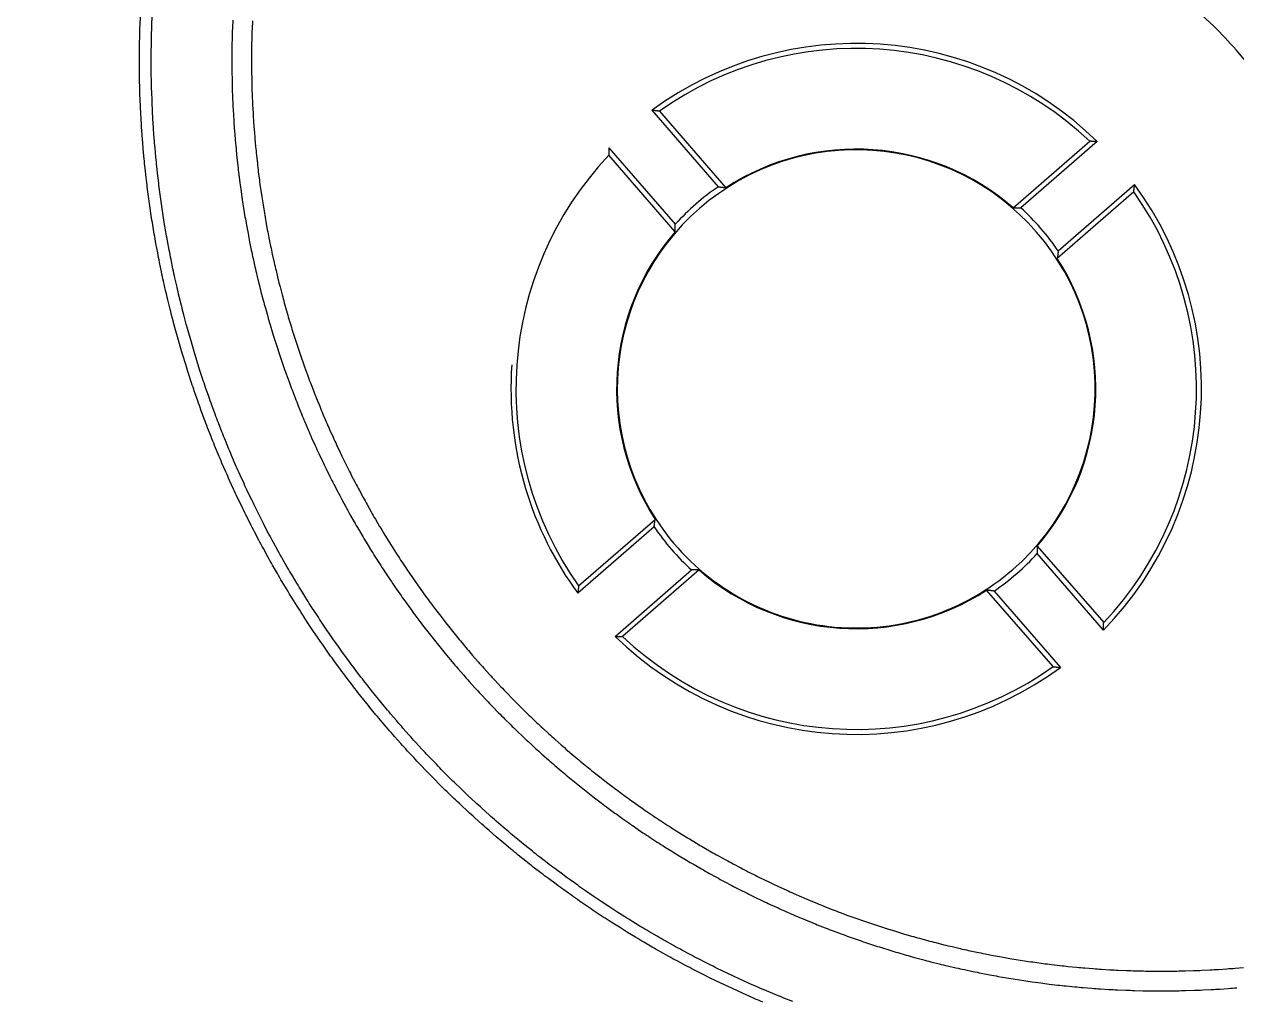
# Model space of a CAD drawing. Extents: x 527 to 614, y 487 to 635.
# Drawn here: x 596.094 to 597.581, y 513.262 to 514.457 of the extents above; entities that cross this region are included whole.
import ezdxf

# ---------------------------------------------------------------- set-up
doc = ezdxf.new("R2010")
doc.units = 0
doc.header["$MEASUREMENT"] = 0
doc.layers.add('1', color=4, linetype='Continuous')
doc.layers.add('204', color=7, linetype='Continuous')

# ---------------------------------------------------------------- blocks, each defined once
blk = doc.blocks.new('55')
at = {"layer": '204', "color": 4, "linetype": 'Continuous'}
for p, q in [((-5.656077, -5.814011), (-5.737464, -5.720385)), ((-5.728465, -5.721426), (-5.646908, -5.815248)), ((-5.790294, -5.76631), (-5.708907, -5.859935)), ((-5.294366, -5.8399), (-5.200545, -5.758342)), ((-5.191488, -5.758564), (-5.285114, -5.839951)), ((-5.708958, -5.869187), (-5.790516, -5.775366)), ((-5.23919, -5.892781), (-5.145564, -5.811393)), ((-5.146605, -5.820393), (-5.240427, -5.90195)), ((-5.827431, -6.303286), (-5.73361, -6.221729)), ((-5.734847, -6.230898), (-5.828472, -6.312285)), ((-5.265079, -6.254492), (-5.183521, -6.348313)), ((-5.183743, -6.357369), (-5.26513, -6.263744)), ((-5.782548, -6.365115), (-5.688923, -6.283728)), ((-5.67967, -6.283779), (-5.773492, -6.365337)), ((-5.245571, -6.402253), (-5.327129, -6.308431)), ((-5.317959, -6.309668), (-5.236572, -6.403293))]:
    blk.add_line(p, q, dxfattribs=at)
for points in [[(-1.309005, -0.003426, -0.0000006), (-1.343799, -0.040817)], [(-1.378593, -0.078208, -0.00000051), (-1.413388, -0.1156)], [(-1.448182, -0.152991, -0.00000042), (-1.482977, -0.190382)], [(-1.517772, -0.227774, -0.00000034), (-1.552567, -0.265165)], [(-1.587362, -0.302557, -0.00000025), (-1.622158, -0.339948)], [(-1.656953, -0.37734, -0.00000016), (-1.691748, -0.414732)], [(-1.726544, -0.452123, -0.00000007), (-1.76134, -0.489515)], [(-1.865726, -0.60169, 0.00000006), (-1.900522, -0.639082)], [(-1.935318, -0.676474, 0.00000005), (-1.970113, -0.713866)], [(-2.004909, -0.751257, 0.00000005), (-2.039704, -0.788649)], [(-2.0745, -0.826041, 0.00000005), (-2.109295, -0.863433)], [(-2.144091, -0.900825, 0.00000005), (-2.178886, -0.938217)], [(-2.213682, -0.975608, 0.00000005), (-2.248478, -1.013)], [(-2.283273, -1.050392, 0.00000005), (-2.318069, -1.087784)], [(-2.352864, -1.125176, 0.00000005), (-2.38766, -1.162568)], [(-2.422455, -1.19996, 0.00000005), (-2.45725, -1.237351)], [(-2.492046, -1.274743, 0.00000005), (-2.526841, -1.312135)], [(-2.561637, -1.349527, 0.00000005), (-2.596432, -1.386919)], [(-2.631228, -1.424311, 0.00000005), (-2.666023, -1.461703)], [(-2.700818, -1.499095, 0.00000005), (-2.735614, -1.536487)], [(-2.770409, -1.573879, 0.00000005), (-2.805205, -1.611271)], [(-2.84, -1.648663, 0.00000005), (-2.874795, -1.686055)], [(-2.909591, -1.723447, 0.00000005), (-2.944386, -1.760839)], [(-2.979181, -1.798231, 0.00000005), (-3.013977, -1.835623)], [(-3.048772, -1.873015, 0.00000005), (-3.083567, -1.910407)], [(-3.118363, -1.947799, 0.00000005), (-3.153158, -1.985191)], [(-3.187953, -2.022583, 0.00000005), (-3.222749, -2.059975)], [(-3.257544, -2.097367, 0.00000005), (-3.292339, -2.134759)], [(-3.327135, -2.172151, 0.00000005), (-3.36193, -2.209543)], [(-3.396725, -2.246935, 0.00000005), (-3.43152, -2.284328)], [(-3.466316, -2.32172, 0.00000005), (-3.501111, -2.359112)], [(-3.535906, -2.396504, 0.00000005), (-3.570701, -2.433896)], [(-3.605496, -2.471288, 0.00000005), (-3.640292, -2.50868)], [(-3.675087, -2.546073, 0.00000005), (-3.709882, -2.583465)], [(-3.744677, -2.620857, 0.00000005), (-3.779472, -2.658249)], [(-3.814267, -2.695641, 0.00000005), (-3.849063, -2.733033)], [(-3.883858, -2.770426, 0.00000005), (-3.918653, -2.807818)], [(-3.953448, -2.84521, 0.00000005), (-3.988243, -2.882602)], [(-4.023038, -2.919995, 0.00000005), (-4.057833, -2.957387)], [(-4.092628, -2.994779, 0.00000005), (-4.127423, -3.032171)], [(-4.162218, -3.069564, 0.00000005), (-4.197014, -3.106956)], [(-4.231809, -3.144348, 0.00000005), (-4.266604, -3.18174)], [(-4.301399, -3.219133, 0.00000005), (-4.336194, -3.256525)], [(-4.370989, -3.293917, 0.00000005), (-4.405784, -3.33131)], [(-4.440579, -3.368702, 0.00000005), (-4.475374, -3.406094)], [(-4.510169, -3.443487, 0.00000005), (-4.544964, -3.480879)], [(-4.579759, -3.518271, 0.00000005), (-4.614554, -3.555664)], [(-4.649349, -3.593056, 0.00000005), (-4.684144, -3.630448)], [(-4.718938, -3.667841, 0.00000005), (-4.753733, -3.705233)], [(-4.788528, -3.742626, 0.00000005), (-4.823323, -3.780018)], [(-4.858118, -3.81741, 0.00000005), (-4.892913, -3.854803)], [(-4.927708, -3.892195, 0.00000006), (-4.962503, -3.929588)], [(-4.997298, -3.96698, 0.00000006), (-5.032093, -4.004373), (-5.066888, -4.041765, 0.00000006), (-5.101682, -4.079158), (-5.136476, -4.116549, 0.00000006), (-5.171272, -4.153943), (-5.206071, -4.19134, 0.00000005), (-5.240862, -4.228728), (-5.275639, -4.266101, 0.00000006), (-5.310451, -4.303513), (-5.345316, -4.340981, 0.00000005), (-5.380041, -4.378298), (-5.414557, -4.415391, 0.00000008), (-5.44963, -4.453083), (-5.485522, -4.491655, -0.00000005), (-5.51922, -4.527868), (-5.549684, -4.560606, 0.00000062), (-5.588809, -4.602653), (-5.649071, -4.667417, 0.00000318), (-5.727989, -4.752233)], [(-0.88808, 0.413868, -0.00000008), (-0.936805, 0.361503)], [(-0.98553, 0.309139, -0.00000008), (-1.034255, 0.256774)], [(-1.082979, 0.204409, -0.00000006), (-1.131704, 0.152045)], [(-1.180429, 0.09968, -0.00000004), (-1.229154, 0.047316)], [(-1.277879, -0.005049, -0.00000003), (-1.326604, -0.057414)], [(-1.667679, -0.423967, 0.00000004), (-1.716404, -0.476332)], [(-1.765129, -0.528696, 0.00000005), (-1.813854, -0.581061)], [(-1.862579, -0.633426, 0.00000006), (-1.911304, -0.685791)], [(-1.960029, -0.738156, 0.00000006), (-2.008754, -0.79052)], [(-2.057479, -0.842885, 0.00000006), (-2.106204, -0.89525)], [(-2.154929, -0.947615, 0.00000006), (-2.203654, -0.99998)], [(-2.252379, -1.052345, 0.00000006), (-2.301104, -1.10471)], [(-2.349829, -1.157075, 0.00000006), (-2.398553, -1.20944)], [(-2.447278, -1.261805, 0.00000006), (-2.496003, -1.31417)], [(-2.544728, -1.366535, 0.00000006), (-2.593453, -1.4189)], [(-2.642177, -1.471265, 0.00000006), (-2.690902, -1.52363)], [(-2.739627, -1.575995, 0.00000006), (-2.788352, -1.62836)], [(-2.837076, -1.680725, 0.00000006), (-2.885801, -1.73309)], [(-2.934526, -1.785455, 0.00000006), (-2.983251, -1.83782)], [(-3.031975, -1.890185, 0.00000006), (-3.0807, -1.94255)], [(-3.129424, -1.994915, 0.00000006), (-3.178149, -2.04728)], [(-3.226874, -2.099646, 0.00000006), (-3.275598, -2.152011)], [(-3.324323, -2.204376, 0.00000006), (-3.373047, -2.256741)], [(-3.421772, -2.309106, 0.00000006), (-3.470497, -2.361471)], [(-3.519221, -2.413837, 0.00000006), (-3.567946, -2.466202)], [(-3.61667, -2.518567, 0.00000006), (-3.665395, -2.570932)], [(-3.714119, -2.623298, 0.00000006), (-3.762844, -2.675663)], [(-3.811568, -2.728028, 0.00000006), (-3.860293, -2.780394)], [(-3.909017, -2.832759, 0.00000006), (-3.957741, -2.885124)], [(-4.006466, -2.93749, 0.00000006), (-4.05519, -2.989855)], [(-4.103915, -3.04222, 0.00000006), (-4.152639, -3.094586)], [(-4.201363, -3.146951, 0.00000006), (-4.250088, -3.199317)], [(-4.298812, -3.251682, 0.00000006), (-4.347536, -3.304048)], [(-4.39626, -3.356413, 0.00000006), (-4.444985, -3.408778)], [(-4.493709, -3.461144, 0.00000006), (-4.542433, -3.513509)], [(-4.591158, -3.565875, 0.00000006), (-4.639882, -3.61824)], [(-4.688606, -3.670606, 0.00000006), (-4.73733, -3.722972)], [(-4.786055, -3.775338, 0.00000007), (-4.834778, -3.827703)], [(-4.883501, -3.880067, 0.00000007), (-4.932227, -3.932434)], [(-4.980957, -3.984806, 0.00000006), (-5.029675, -4.037165), (-5.078374, -4.089504, 0.00000007), (-5.127123, -4.141896), (-5.175946, -4.194368, 0.00000008), (-5.224571, -4.246628), (-5.272906, -4.298575, 0.00000013), (-5.32202, -4.35136), (-5.372281, -4.405377, 0.00000015), (-5.419468, -4.456092), (-5.462129, -4.501941, 0.00000026), (-5.516918, -4.560825), (-5.601305, -4.651521, 0.00000027), (-5.711819, -4.770296)], [(-5.60153, -6.813503, -0.00232175), (-5.612281, -6.808891), (-5.62298, -6.80418, -0.00232666), (-5.633625, -6.799375), (-5.644213, -6.794474, -0.00233575), (-5.654749, -6.789479), (-5.665233, -6.784383, -0.00235695), (-5.675673, -6.779189), (-5.686068, -6.77389, -0.00235369), (-5.696421, -6.768492), (-5.706726, -6.762993, -0.00233846), (-5.716984, -6.757396), (-5.727193, -6.751699, -0.00232725), (-5.737354, -6.745907), (-5.747463, -6.740016, -0.00231736), (-5.757521, -6.734031), (-5.767525, -6.727948, -0.00230914), (-5.777476, -6.721774), (-5.787371, -6.715504, -0.00230258), (-5.797211, -6.709143), (-5.806993, -6.702688, -0.00229767), (-5.816717, -6.696144), (-5.826381, -6.689508, -0.00229443), (-5.835985, -6.682784), (-5.845526, -6.67597, -0.00229284), (-5.855005, -6.669069), (-5.86442, -6.66208, -0.00229291), (-5.87377, -6.655006), (-5.883053, -6.647845, -0.00229464), (-5.89227, -6.640601), (-5.901417, -6.633271, -0.00229802), (-5.910496, -6.62586), (-5.919502, -6.618365, -0.00230306), (-5.928439, -6.61079), (-5.937301, -6.603133, -0.00230975), (-5.946091, -6.595397), (-5.954804, -6.587581, -0.0023181), (-5.963442, -6.579688), (-5.972001, -6.571716, -0.00232808), (-5.980484, -6.563669), (-5.988885, -6.555544, -0.00233972), (-5.997208, -6.547346), (-6.005447, -6.539072, -0.00235297), (-6.013604, -6.530726), (-6.021675, -6.522307, -0.0023677), (-6.029665, -6.513815), (-6.037574, -6.505245, -0.00235711), (-6.045409, -6.496595), (-6.053168, -6.487862, -0.00233045), (-6.060855, -6.47905), (-6.068463, -6.470157, -0.00232558), (-6.075994, -6.46119), (-6.083445, -6.452144, -0.00231741), (-6.090818, -6.443026), (-6.098108, -6.433832, -0.00231361), (-6.105317, -6.424569), (-6.112441, -6.415233, -0.00231187), (-6.119482, -6.40583), (-6.126436, -6.396357, -0.00231287), (-6.133304, -6.38682), (-6.140083, -6.377216, -0.00231631), (-6.146775, -6.367549), (-6.153374, -6.357819, -0.00232254), (-6.159884, -6.348029), (-6.1663, -6.338177, -0.00233057), (-6.172624, -6.32827), (-6.178847, -6.31831, -0.0023358), (-6.184973, -6.308303), (-6.190996, -6.298249, -0.0023353), (-6.19692, -6.28815), (-6.202742, -6.278004, -0.00233481), (-6.208466, -6.267812), (-6.214088, -6.257574, -0.00233288), (-6.219613, -6.247291), (-6.225036, -6.236961, -0.00232901), (-6.230361, -6.226587), (-6.235586, -6.216165, -0.0023236), (-6.240714, -6.2057), (-6.245741, -6.195188, -0.00231643), (-6.250671, -6.184631), (-6.255502, -6.174028, -0.0023079), (-6.260236, -6.163381), (-6.26487, -6.152688, -0.00229683), (-6.269408, -6.141952), (-6.273847, -6.13117, -0.00228781), (-6.278191, -6.120342), (-6.282436, -6.109463, -0.00233166), (-6.286585, -6.098532), (-6.290633, -6.087546, -0.00235289), (-6.294585, -6.076511), (-6.298434, -6.065427, -0.00232778), (-6.302185, -6.0543), (-6.305832, -6.04313, -0.00231963), (-6.309379, -6.03192), (-6.312822, -6.020672, -0.00231322), (-6.316162, -6.00939), (-6.319396, -5.998075, -0.00231213), (-6.322527, -5.986731), (-6.325549, -5.975359, -0.00231552), (-6.328467, -5.963962), (-6.331275, -5.952543, -0.00232345), (-6.333977, -5.941105), (-6.336568, -5.929649, -0.00233656), (-6.339051, -5.918179), (-6.34142, -5.906696, -0.00235219), (-6.343681, -5.895204), (-6.34583, -5.883702, -0.00232481), (-6.347872, -5.872191), (-6.349805, -5.860669, -0.00230021), (-6.351631, -5.849138), (-6.353347, -5.837596, -0.00231484), (-6.354957, -5.826043), (-6.356456, -5.814481, -0.00231734), (-6.357849, -5.802908), (-6.359132, -5.791326, -0.00232096), (-6.360309, -5.779733), (-6.361375, -5.768129, -0.00232228), (-6.362336, -5.756516), (-6.363185, -5.744892, -0.00232212), (-6.363929, -5.733259), (-6.364561, -5.721615, -0.00232044), (-6.365088, -5.70996), (-6.365504, -5.698296, -0.00231659), (-6.365814, -5.686621), (-6.366013, -5.674937, -0.0023133), (-6.366105, -5.663241), (-6.366086, -5.651533, -0.00234008), (-6.365958, -5.639814), (-6.365717, -5.628083, -0.00234611), (-6.365368, -5.616345), (-6.364906, -5.604602, -0.00232463)], [(-5.564934, -6.812777), (-5.575694, -6.808498, -0.00231759), (-5.586407, -6.804124), (-5.597071, -6.799651, -0.00232028), (-5.607686, -6.795084), (-5.618249, -6.790419, -0.00232479), (-5.62876, -6.785662), (-5.639214, -6.78081, -0.0023334), (-5.649617, -6.775865), (-5.659969, -6.77082, -0.00235504), (-5.670277, -6.765678), (-5.680542, -6.760434, -0.00235244), (-5.690763, -6.755091), (-5.700938, -6.749648, -0.00233706), (-5.711067, -6.744109), (-5.721147, -6.738472, -0.00232593), (-5.731179, -6.732739), (-5.74116, -6.72691, -0.00231605), (-5.75109, -6.720988), (-5.760968, -6.71497, -0.00230785), (-5.770793, -6.70886), (-5.780562, -6.702657, -0.00230132), (-5.790277, -6.696364), (-5.799934, -6.689978, -0.00229644), (-5.809535, -6.683504), (-5.819075, -6.67694, -0.00229322), (-5.828557, -6.670288), (-5.837976, -6.663548, -0.00229166), (-5.847335, -6.656722), (-5.856629, -6.649809, -0.00229175), (-5.86586, -6.642812), (-5.875024, -6.63573, -0.0022935), (-5.884123, -6.628565), (-5.893153, -6.621316, -0.00229691), (-5.902116, -6.613986), (-5.911007, -6.606574, -0.00230197), (-5.919829, -6.599083), (-5.928577, -6.591511, -0.00230868), (-5.937254, -6.583861), (-5.945855, -6.576132, -0.00231704), (-5.954382, -6.568327), (-5.962831, -6.560444, -0.00232703), (-5.971204, -6.552487), (-5.979497, -6.544454, -0.00233869), (-5.987712, -6.536348), (-5.995845, -6.528167, -0.00235196), (-6.003897, -6.519915), (-6.011863, -6.511591, -0.0023667), (-6.019749, -6.503196), (-6.027556, -6.494722, -0.002356), (-6.035289, -6.486171), (-6.042948, -6.477537, -0.00232908), (-6.050535, -6.468824), (-6.058044, -6.460033, -0.00232407), (-6.065478, -6.451167), (-6.072833, -6.442225, -0.00231581), (-6.08011, -6.43321), (-6.087305, -6.424122, -0.00231198), (-6.09442, -6.414964), (-6.101451, -6.405735, -0.00231026), (-6.108401, -6.39644), (-6.115264, -6.387077, -0.00231135), (-6.122042, -6.377649), (-6.128732, -6.368156, -0.00231494), (-6.135336, -6.358601), (-6.141848, -6.348985, -0.00232138), (-6.148272, -6.339309), (-6.154603, -6.329572, -0.00232968), (-6.160843, -6.319781), (-6.166983, -6.309938, -0.00233485), (-6.173028, -6.300048), (-6.17897, -6.290113, -0.00233407), (-6.184815, -6.280133), (-6.190559, -6.270106, -0.0023336), (-6.196207, -6.260035), (-6.201754, -6.249917, -0.00233158), (-6.207204, -6.239755), (-6.212554, -6.229547, -0.00232768), (-6.217809, -6.219295), (-6.222963, -6.208996, -0.00232221), (-6.228022, -6.198654), (-6.232981, -6.188266, -0.00231499), (-6.237845, -6.177834), (-6.24261, -6.167357, -0.00230642), (-6.247281, -6.156836), (-6.251852, -6.146269, -0.00229532), (-6.256329, -6.135659), (-6.260708, -6.125005, -0.00228628), (-6.264993, -6.114306), (-6.269179, -6.103555, -0.00233061), (-6.273272, -6.092753), (-6.277265, -6.081898, -0.00235209), (-6.281162, -6.070993), (-6.284959, -6.060042, -0.00232676), (-6.288658, -6.049046), (-6.292255, -6.038009, -0.00231853), (-6.295753, -6.026932), (-6.299147, -6.015818, -0.00231201), (-6.302441, -6.00467), (-6.305629, -5.99349, -0.00231084), (-6.308716, -5.982282), (-6.311696, -5.971045, -0.00231417), (-6.314572, -5.959785), (-6.31734, -5.948503, -0.00232204), (-6.320003, -5.937202), (-6.322557, -5.925883, -0.00233511), (-6.325003, -5.914551), (-6.327338, -5.903207, -0.00235072), (-6.329566, -5.891853), (-6.331683, -5.88049, -0.00232346), (-6.333695, -5.869117), (-6.335598, -5.857735, -0.00229895), (-6.337397, -5.846342), (-6.339086, -5.834939, -0.00231356), (-6.340671, -5.823526), (-6.342147, -5.812103, -0.00231607), (-6.343518, -5.80067), (-6.34478, -5.789227, -0.00231969), (-6.345937, -5.777774), (-6.346985, -5.766311, -0.00232102), (-6.347929, -5.754837), (-6.348763, -5.743354, -0.00232087), (-6.349492, -5.73186), (-6.350112, -5.720357, -0.0023192), (-6.350628, -5.708843), (-6.351034, -5.697319, -0.00231538), (-6.351335, -5.685786), (-6.351527, -5.674242, -0.00231209), (-6.351614, -5.662688), (-6.35159, -5.651121, -0.00233879), (-6.351459, -5.639543), (-6.351216, -5.627954, -0.0023448), (-6.350866, -5.616358), (-6.350405, -5.604757, -0.00232338)], [(-6.251727, -5.609765), (-6.252126, -5.620283, 0.00227599), (-6.25243, -5.630806), (-6.252637, -5.641335, 0.00227075), (-6.252749, -5.651866), (-6.252764, -5.662399, 0.00226754), (-6.252684, -5.672933), (-6.252507, -5.683466, 0.00226636), (-6.252235, -5.693996), (-6.251866, -5.704523, 0.00226721), (-6.251403, -5.715046), (-6.250841, -5.725561, 0.00227009), (-6.250186, -5.736069), (-6.249433, -5.746568, 0.002275), (-6.248587, -5.757057), (-6.247642, -5.767534, 0.00228194), (-6.246604, -5.777997), (-6.245468, -5.788446, 0.00229094), (-6.244238, -5.798879), (-6.24291, -5.809295, 0.00230183), (-6.241489, -5.819693), (-6.23997, -5.83007, 0.00231539), (-6.238358, -5.840425), (-6.236648, -5.850758, 0.00232843), (-6.234844, -5.861067), (-6.232945, -5.871354, 0.00228892), (-6.230953, -5.881621), (-6.228867, -5.891868, 0.00226097), (-6.226689, -5.902097), (-6.224416, -5.912305, 0.00228095), (-6.222051, -5.922494), (-6.219589, -5.932663, 0.00228653), (-6.217035, -5.942812), (-6.214385, -5.952942, 0.00229387), (-6.211642, -5.963052), (-6.208802, -5.973141, 0.00229876), (-6.205869, -5.983211), (-6.202838, -5.993261, 0.0023022), (-6.199714, -6.003291), (-6.196492, -6.0133, 0.00230406), (-6.193176, -6.023291), (-6.189762, -6.033261, 0.00230436), (-6.186254, -6.043208), (-6.18265, -6.053128, 0.00230735), (-6.178955, -6.063018), (-6.175166, -6.072874, 0.0022957), (-6.171289, -6.082696), (-6.167319, -6.092482, 0.00228689), (-6.163261, -6.10223), (-6.159113, -6.111938, 0.00228196), (-6.15488, -6.121605), (-6.150558, -6.131228, 0.00228044), (-6.146152, -6.140807), (-6.141659, -6.150338, 0.00228252), (-6.137084, -6.159822), (-6.132425, -6.169255, 0.00228816), (-6.127684, -6.178636), (-6.122861, -6.187963, 0.00229742), (-6.117959, -6.197236), (-6.112975, -6.20645, 0.00230621), (-6.107912, -6.215611), (-6.102765, -6.224721, 0.00229322), (-6.097537, -6.233782), (-6.092225, -6.242792, 0.00229524), (-6.086831, -6.251753), (-6.081354, -6.260663, 0.00229401), (-6.075795, -6.269525), (-6.070153, -6.278335, 0.0022917), (-6.064429, -6.287097), (-6.058622, -6.295808, 0.0022877), (-6.052733, -6.30447), (-6.046761, -6.313081, 0.00228225), (-6.040707, -6.321643), (-6.03457, -6.330154, 0.00227507), (-6.028352, -6.338617), (-6.022049, -6.347029, 0.00226724), (-6.015666, -6.355392), (-6.009199, -6.363703, 0.00228659), (-6.00265, -6.371963), (-5.996018, -6.380165, 0.00232843), (-5.989308, -6.388312), (-5.982518, -6.396398, 0.00230199), (-5.975652, -6.404425), (-5.96871, -6.412388, 0.00229577), (-5.961697, -6.420289), (-5.95461, -6.428122, 0.00229038), (-5.947455, -6.435888), (-5.94023, -6.443584, 0.00229075), (-5.93294, -6.45121), (-5.925584, -6.458762, 0.00229549), (-5.918166, -6.46624), (-5.910685, -6.473641, 0.00230564), (-5.903146, -6.480965), (-5.895548, -6.488207, 0.0023183), (-5.887894, -6.495371), (-5.880181, -6.502455, 0.00227933), (-5.87241, -6.509466), (-5.864576, -6.516402, 0.00225056), (-5.856683, -6.523267), (-5.848728, -6.530057, 0.00227128), (-5.840714, -6.536775), (-5.832638, -6.543417, 0.00227693), (-5.824501, -6.549987), (-5.816303, -6.556482, 0.00228466), (-5.808044, -6.562903), (-5.799723, -6.569249, 0.00228984), (-5.791342, -6.575522), (-5.782898, -6.581719, 0.00229384), (-5.774394, -6.587843), (-5.765826, -6.59389, 0.00229561), (-5.757199, -6.599864), (-5.748508, -6.605761, 0.00230032), (-5.739755, -6.611584), (-5.730936, -6.617331, 0.00233151), (-5.722055, -6.623003), (-5.713112, -6.628595, 0.00231386), (-5.704112, -6.63411), (-5.695055, -6.639543, 0.00229525), (-5.685945, -6.644897), (-5.676783, -6.650166, 0.00228385), (-5.667573, -6.655353), (-5.658316, -6.660453, 0.00227757), (-5.649016, -6.665468), (-5.639674, -6.670395, 0.00227691), (-5.630293, -6.675234), (-5.620876, -6.679982, 0.00228175), (-5.611425, -6.68464), (-5.601942, -6.689204, 0.00229222), (-5.59243, -6.693676), (-5.582891, -6.698051, 0.002303), (-5.573323, -6.702336), (-5.563721, -6.706527, 0.00228788), (-5.554087, -6.71063), (-5.544418, -6.714641, 0.00229237), (-5.534717, -6.718562), (-5.524982, -6.722392, 0.00229331), (-5.515214, -6.726132), (-5.505413, -6.72978, 0.00229325), (-5.495579, -6.73334), (-5.485711, -6.736807, 0.00229147), (-5.47581, -6.740186), (-5.465875, -6.743472, 0.00228822), (-5.455908, -6.74667), (-5.445907, -6.749775, 0.00228323), (-5.435873, -6.752792), (-5.425806, -6.755717, 0.00227746), (-5.415706, -6.758554), (-5.40557, -6.761298, 0.00229037), (-5.395397, -6.763953), (-5.385186, -6.766515, 0.00231395), (-5.374939, -6.768988), (-5.36466, -6.771366, 0.00229151), (-5.354353, -6.773652), (-5.344018, -6.775844, 0.00228499), (-5.33366, -6.777943), (-5.32328, -6.779945, 0.0022819), (-5.312882, -6.781854), (-5.302469, -6.783666, 0.00228514), (-5.292042, -6.785383), (-5.281606, -6.787001, 0.0022939), (-5.271162, -6.788523), (-5.260714, -6.789946, 0.00230903), (-5.250264, -6.791271), (-5.239815, -6.792496, 0.00232782), (-5.229369, -6.793623), (-5.218925, -6.79465, 0.00229784), (-5.208481, -6.795582), (-5.198035, -6.796417, 0.00226795), (-5.187587, -6.797157), (-5.177137, -6.7978, 0.0022828), (-5.166687, -6.798348), (-5.156235, -6.798798, 0.00228389), (-5.145781, -6.799154), (-5.135326, -6.799412, 0.00228669), (-5.12487, -6.799576), (-5.114412, -6.799642, 0.00228704), (-5.103953, -6.799613), (-5.093492, -6.799486, 0.00228628), (-5.08303, -6.799265), (-5.072566, -6.798946, 0.00228311), (-5.062101, -6.798533), (-5.051635, -6.798022, 0.00228418), (-5.041165, -6.797415), (-5.030686, -6.796708, 0.00231882), (-5.020199, -6.795904)], [(-6.227587, -5.610616), (-6.227979, -5.620912, 0.0022762), (-6.228279, -5.631213), (-6.228483, -5.641519, 0.00227096), (-6.228595, -5.651828), (-6.228611, -5.662139, 0.00226776), (-6.228535, -5.672451), (-6.228363, -5.682761, 0.00226658), (-6.228099, -5.69307), (-6.227739, -5.703375, 0.00226742), (-6.227287, -5.713675), (-6.226739, -5.723969, 0.0022703), (-6.2261, -5.734255), (-6.225364, -5.744533, 0.00227521), (-6.224537, -5.7548), (-6.223614, -5.765056, 0.00228213), (-6.222599, -5.775299), (-6.221489, -5.785528, 0.00229113), (-6.220287, -5.795741), (-6.218989, -5.805937, 0.00230201), (-6.217599, -5.816115), (-6.216114, -5.826274, 0.00231557), (-6.214537, -5.836411), (-6.212865, -5.846526, 0.00232859), (-6.211101, -5.856618), (-6.209243, -5.866689, 0.00228891), (-6.207295, -5.876739), (-6.205255, -5.886771, 0.00226091), (-6.203124, -5.896783), (-6.200901, -5.906777, 0.00228101), (-6.198587, -5.916751), (-6.196179, -5.926705, 0.00228667), (-6.19368, -5.936641), (-6.191088, -5.946557, 0.0022941), (-6.188404, -5.956454), (-6.185625, -5.966331, 0.00229907), (-6.182756, -5.976189), (-6.17979, -5.986027, 0.0023026), (-6.176734, -5.995846), (-6.173581, -6.005644, 0.00230455), (-6.170337, -6.015424), (-6.166996, -6.025184, 0.00230488), (-6.163564, -6.034922), (-6.160037, -6.044633, 0.00230741), (-6.156421, -6.054314), (-6.152714, -6.063963, 0.00229566), (-6.148919, -6.073578), (-6.145034, -6.083158, 0.00228686), (-6.141064, -6.092701), (-6.137005, -6.102205, 0.00228195), (-6.132862, -6.111669), (-6.128632, -6.121089, 0.00228045), (-6.124321, -6.130467), (-6.119924, -6.139798, 0.00228256), (-6.115447, -6.149082), (-6.110887, -6.158317, 0.00228826), (-6.106247, -6.167501), (-6.101527, -6.176632, 0.00229759), (-6.096729, -6.185709), (-6.091852, -6.19473, 0.00230655), (-6.086897, -6.203698), (-6.08186, -6.212617, 0.00229396), (-6.076743, -6.221487), (-6.071544, -6.230308, 0.00229579), (-6.066266, -6.239081), (-6.060905, -6.247804, 0.00229443), (-6.055465, -6.256479), (-6.049942, -6.265104, 0.00229199), (-6.044341, -6.273681), (-6.038657, -6.282209, 0.00228784), (-6.032893, -6.290689), (-6.027048, -6.299119, 0.00228226), (-6.021123, -6.307501), (-6.015116, -6.315833, 0.00227494), (-6.00903, -6.324118), (-6.002862, -6.332353, 0.00226697), (-5.996615, -6.34054), (-5.990285, -6.348677, 0.00228643), (-5.983876, -6.356763), (-5.977385, -6.364793, 0.00232868), (-5.970817, -6.372768), (-5.964171, -6.380685, 0.00230219), (-5.957451, -6.388543), (-5.950657, -6.396339, 0.00229602), (-5.943792, -6.404074), (-5.936856, -6.411742, 0.00229067), (-5.929852, -6.419346), (-5.922781, -6.42688, 0.00229108), (-5.915645, -6.434346), (-5.908445, -6.441739, 0.00229588), (-5.901185, -6.449061), (-5.893862, -6.456306, 0.0023061), (-5.886483, -6.463477), (-5.879046, -6.470566, 0.00231882), (-5.871554, -6.47758), (-5.864004, -6.484515, 0.00227934), (-5.856397, -6.491379), (-5.84873, -6.49817, 0.00225025), (-5.841004, -6.504891), (-5.833218, -6.511539, 0.00227118), (-5.825373, -6.518115), (-5.817468, -6.524618, 0.00227689), (-5.809504, -6.53105), (-5.801479, -6.537408, 0.00228474), (-5.793396, -6.543695), (-5.785251, -6.549908, 0.00229002), (-5.777047, -6.55605), (-5.768782, -6.562116, 0.00229412), (-5.760458, -6.568112), (-5.752072, -6.574032, 0.00229599), (-5.743627, -6.579881), (-5.73512, -6.585654, 0.0023008), (-5.726552, -6.591356), (-5.71792, -6.596982, 0.00233199), (-5.709227, -6.602534), (-5.700474, -6.608009, 0.00231423), (-5.691664, -6.613409), (-5.682798, -6.618728, 0.00229552), (-5.673881, -6.623969), (-5.664912, -6.629128, 0.00228403), (-5.655897, -6.634206), (-5.646836, -6.639199, 0.00227766), (-5.637733, -6.64411), (-5.628588, -6.648933, 0.00227691), (-5.619406, -6.653671), (-5.610187, -6.658319, 0.00228168), (-5.600936, -6.66288), (-5.591653, -6.667348, 0.00229206), (-5.582343, -6.671727), (-5.573005, -6.676011, 0.00230291), (-5.563639, -6.680206), (-5.55424, -6.68431, 0.00228836), (-5.54481, -6.688327), (-5.535345, -6.692253, 0.00229276), (-5.525849, -6.696093), (-5.51632, -6.699842, 0.00229367), (-5.506759, -6.703504), (-5.497164, -6.707076, 0.00229357), (-5.487538, -6.710561), (-5.477878, -6.713956, 0.00229174), (-5.468186, -6.717264), (-5.458462, -6.720481, 0.00228845), (-5.448705, -6.723612), (-5.438915, -6.726653, 0.00228341), (-5.429094, -6.729607), (-5.419239, -6.732471, 0.00227759), (-5.409352, -6.735248), (-5.39943, -6.737935, 0.0022904), (-5.389472, -6.740535), (-5.379477, -6.743044, 0.00231392), (-5.369447, -6.745465), (-5.359385, -6.747793, 0.00229156), (-5.349295, -6.750032), (-5.339178, -6.752178, 0.00228511), (-5.329039, -6.754233), (-5.318878, -6.756194, 0.00228208), (-5.3087, -6.758064), (-5.298506, -6.759837, 0.00228538), (-5.2883, -6.761519), (-5.278084, -6.763103, 0.0022942), (-5.267861, -6.764594), (-5.257633, -6.765987, 0.00230939), (-5.247403, -6.767286), (-5.237175, -6.768484, 0.00232824), (-5.226949, -6.769588), (-5.216726, -6.770594, 0.00229803), (-5.206502, -6.771507), (-5.196276, -6.772325, 0.00226797), (-5.186049, -6.77305), (-5.17582, -6.77368, 0.0022829), (-5.16559, -6.774217), (-5.155358, -6.774658, 0.00228401), (-5.145125, -6.775007), (-5.134891, -6.77526, 0.00228685), (-5.124655, -6.775421), (-5.114418, -6.775486, 0.00228722), (-5.104179, -6.775458), (-5.09394, -6.775335, 0.00228649), (-5.083698, -6.775119), (-5.073455, -6.774807, 0.00228335), (-5.063211, -6.774402), (-5.052966, -6.773902, 0.00228444), (-5.042717, -6.773309), (-5.032459, -6.772617, 0.00231901), (-5.022193, -6.771831), (-5.011922, -6.770946, 0.00230528)], [(-4.995403, -5.676762), (-5.02108, -5.6461, 0.01593195), (-5.048572, -5.617165), (-5.077769, -5.590195, 0.01583448), (-5.108391, -5.565239), (-5.140278, -5.542492, 0.01564261), (-5.173201, -5.521942), (-5.206988, -5.503734, 0.0152243), (-5.241215, -5.487774), (-5.275621, -5.474148, 0.015102), (-5.310661, -5.462783), (-5.346367, -5.453739, 0.0135445), (-5.379912, -5.446617), (-5.4102, -5.441332, 0.01703198), (-5.447569, -5.43861), (-5.502859, -5.439398, 0.01464262), (-5.573929, -5.44344)], [(-5.728473, -5.721424), (-5.728771, -5.721388, 0.0000731), (-5.72907, -5.721353), (-5.729368, -5.721317, 0.000073), (-5.729667, -5.721282), (-5.729966, -5.721247, 0.0000729), (-5.730264, -5.721212), (-5.730563, -5.721177, 0.0000728), (-5.730862, -5.721141), (-5.731162, -5.721107, 0.0000727), (-5.731461, -5.721072), (-5.73176, -5.721037, 0.00007259), (-5.73206, -5.721002), (-5.73236, -5.720967, 0.00007251), (-5.732659, -5.720933), (-5.732959, -5.720898, 0.00007235), (-5.733259, -5.720864), (-5.733559, -5.72083, 0.00007243), (-5.73386, -5.720795), (-5.734161, -5.720761, 0.0000717), (-5.73446, -5.720727), (-5.734759, -5.720693, 0.00007379), (-5.735062, -5.720659), (-5.735372, -5.720624, 0.00006666), (-5.735663, -5.720591), (-5.735927, -5.720562, 0.00009395), (-5.736266, -5.720524), (-5.736787, -5.720466, 0.00007884), (-5.737471, -5.72039)], [(-5.790295, -5.766305), (-5.790303, -5.766608, 0.00006616), (-5.790312, -5.766911), (-5.79032, -5.767214, 0.00006623), (-5.790328, -5.767517), (-5.790336, -5.76782, 0.0000663), (-5.790345, -5.768123), (-5.790353, -5.768426, 0.00006636), (-5.790361, -5.768729), (-5.790368, -5.769031, 0.00006643), (-5.790376, -5.769334), (-5.790384, -5.769636, 0.0000665), (-5.790392, -5.769939), (-5.790399, -5.770241, 0.00006658), (-5.790407, -5.770543), (-5.790414, -5.770845, 0.0000666), (-5.790421, -5.771148), (-5.790428, -5.771449, 0.00006683), (-5.790436, -5.771752), (-5.790443, -5.772054, 0.00006631), (-5.79045, -5.772355), (-5.790456, -5.772655, 0.00006841), (-5.790463, -5.772959), (-5.79047, -5.77327, 0.00006197), (-5.790477, -5.773562), (-5.790482, -5.773826, 0.00008745), (-5.79049, -5.774164), (-5.7905, -5.774686, 0.00007371), (-5.790515, -5.775369)], [(-5.191483, -5.758561), (-5.191787, -5.758552, 0.00005735), (-5.19209, -5.758544), (-5.192393, -5.758536, 0.00005741), (-5.192696, -5.758528), (-5.192999, -5.75852, 0.00005747), (-5.193302, -5.758512), (-5.193605, -5.758504, 0.00005753), (-5.193907, -5.758496), (-5.19421, -5.758488, 0.00005759), (-5.194512, -5.75848), (-5.194815, -5.758473, 0.00005765), (-5.195117, -5.758465), (-5.19542, -5.758457, 0.00005772), (-5.195722, -5.75845), (-5.196024, -5.758443, 0.00005773), (-5.196326, -5.758435), (-5.196628, -5.758428, 0.00005794), (-5.19693, -5.758421), (-5.197233, -5.758414, 0.00005749), (-5.197534, -5.758407), (-5.197833, -5.7584, 0.00005931), (-5.198137, -5.758393), (-5.198448, -5.758386, 0.00005373), (-5.19874, -5.75838), (-5.199004, -5.758374, 0.00007582), (-5.199343, -5.758366), (-5.199865, -5.758355, 0.00006391), (-5.200548, -5.758341)], [(-5.656069, -5.814002), (-5.655762, -5.814042, -0.00009667), (-5.655456, -5.814083), (-5.655149, -5.814123, -0.00009681), (-5.654842, -5.814164), (-5.654536, -5.814205, -0.00009694), (-5.65423, -5.814245), (-5.653924, -5.814286, -0.00009708), (-5.653618, -5.814327), (-5.653312, -5.814368, -0.00009722), (-5.653006, -5.81441), (-5.6527, -5.814451, -0.00009735), (-5.652395, -5.814492), (-5.652089, -5.814534, -0.00009751), (-5.651784, -5.814576), (-5.651479, -5.814617, -0.00009758), (-5.651174, -5.814659), (-5.650869, -5.814701, -0.00009796), (-5.650564, -5.814743), (-5.650259, -5.814786, -0.00009724), (-5.649955, -5.814828), (-5.649653, -5.81487, -0.00010035), (-5.649347, -5.814913), (-5.649033, -5.814957, -0.00009095), (-5.648738, -5.814998), (-5.648472, -5.815035, -0.00012837), (-5.648131, -5.815084), (-5.647605, -5.815158, -0.00010829), (-5.646917, -5.815256)], [(-5.146602, -5.820382), (-5.146567, -5.820084, 0.00007282), (-5.146531, -5.819786), (-5.146496, -5.819488, 0.0000727), (-5.146461, -5.819189), (-5.146425, -5.81889, 0.00007259), (-5.14639, -5.818592), (-5.146355, -5.818293, 0.00007248), (-5.14632, -5.817994), (-5.146285, -5.817695, 0.00007237), (-5.14625, -5.817395), (-5.146215, -5.817096, 0.00007225), (-5.146181, -5.816797), (-5.146146, -5.816497, 0.00007216), (-5.146112, -5.816197), (-5.146077, -5.815897, 0.000072), (-5.146043, -5.815597), (-5.146008, -5.815297, 0.00007207), (-5.145974, -5.814997), (-5.14594, -5.814696, 0.00007133), (-5.145906, -5.814396), (-5.145872, -5.814098, 0.0000734), (-5.145838, -5.813795), (-5.145803, -5.813484, 0.0000663), (-5.14577, -5.813193), (-5.14574, -5.812929, 0.00009342), (-5.145702, -5.81259), (-5.145644, -5.812068, 0.00007838), (-5.145568, -5.811384)], [(-5.294358, -5.839897), (-5.294052, -5.839897, -0.00007441), (-5.293745, -5.839897), (-5.293439, -5.839898, -0.0000743), (-5.293132, -5.839898), (-5.292825, -5.839898, -0.00007419), (-5.292518, -5.839899), (-5.292211, -5.8399, -0.00007408), (-5.291904, -5.8399), (-5.291597, -5.839901, -0.00007397), (-5.291289, -5.839902), (-5.290982, -5.839903, -0.00007386), (-5.290674, -5.839905), (-5.290367, -5.839906, -0.00007376), (-5.290059, -5.839907), (-5.289751, -5.839909, -0.0000736), (-5.289443, -5.83991), (-5.289135, -5.839912, -0.00007367), (-5.288826, -5.839913), (-5.288517, -5.839915, -0.00007292), (-5.288209, -5.839917), (-5.287903, -5.839919, -0.00007504), (-5.287592, -5.839921), (-5.287273, -5.839923, -0.00006779), (-5.286974, -5.839925), (-5.286703, -5.839927, -0.00009552), (-5.286356, -5.83993), (-5.28582, -5.839935, -0.00008015), (-5.285118, -5.839941)], [(-5.708959, -5.86918), (-5.708959, -5.868873, -0.00008317), (-5.708958, -5.868567), (-5.708958, -5.86826, -0.00008305), (-5.708958, -5.867953), (-5.708958, -5.867647, -0.00008292), (-5.708957, -5.86734), (-5.708956, -5.867033, -0.0000828), (-5.708956, -5.866725), (-5.708955, -5.866418, -0.00008268), (-5.708954, -5.866111), (-5.708953, -5.865803, -0.00008256), (-5.708952, -5.865496), (-5.708951, -5.865188, -0.00008245), (-5.708949, -5.86488), (-5.708948, -5.864572, -0.00008227), (-5.708947, -5.864264), (-5.708945, -5.863956, -0.00008236), (-5.708943, -5.863648), (-5.708941, -5.863339, -0.00008152), (-5.708939, -5.863031), (-5.708937, -5.862724, -0.00008389), (-5.708935, -5.862413), (-5.708933, -5.862095, -0.00007578), (-5.708931, -5.861795), (-5.708929, -5.861525, -0.00010679), (-5.708926, -5.861177), (-5.708921, -5.860641, -0.00008961), (-5.708915, -5.859939)], [(-5.239181, -5.892786), (-5.239221, -5.893093, -0.00009129), (-5.239261, -5.8934), (-5.239302, -5.893707, -0.00009138), (-5.239342, -5.894014), (-5.239383, -5.894321, -0.00009146), (-5.239424, -5.894627), (-5.239465, -5.894934, -0.00009155), (-5.239506, -5.89524), (-5.239547, -5.895547, -0.00009163), (-5.239588, -5.895853), (-5.23963, -5.896159, -0.00009171), (-5.239671, -5.896465), (-5.239713, -5.896771, -0.00009181), (-5.239754, -5.897077), (-5.239796, -5.897383, -0.00009183), (-5.239838, -5.897689), (-5.23988, -5.897994, -0.00009215), (-5.239922, -5.8983), (-5.239964, -5.898606, -0.00009143), (-5.240006, -5.898911), (-5.240048, -5.899214, -0.00009431), (-5.240091, -5.899522), (-5.240135, -5.899836, -0.00008542), (-5.240176, -5.900132), (-5.240214, -5.900399, -0.00012054), (-5.240262, -5.900742), (-5.240337, -5.901269, -0.00010159), (-5.240435, -5.90196)], [(-5.734853, -6.230891), (-5.734813, -6.230584, -0.00010535), (-5.734773, -6.230277), (-5.734732, -6.22997, -0.0001055), (-5.734692, -6.229664), (-5.734651, -6.229357, -0.00010565), (-5.734611, -6.229051), (-5.73457, -6.228745, -0.0001058), (-5.734529, -6.228439), (-5.734488, -6.228133, -0.00010595), (-5.734447, -6.227827), (-5.734405, -6.227522, -0.0001061), (-5.734364, -6.227216), (-5.734323, -6.226911, -0.00010627), (-5.734281, -6.226606), (-5.734239, -6.2263, -0.00010635), (-5.734197, -6.225995), (-5.734155, -6.225691, -0.00010676), (-5.734113, -6.225386), (-5.734071, -6.225081, -0.00010598), (-5.734029, -6.224777), (-5.733987, -6.224475, -0.00010937), (-5.733944, -6.224168), (-5.7339, -6.223854, -0.00009912), (-5.733858, -6.22356), (-5.733821, -6.223294, -0.00013991), (-5.733772, -6.222952), (-5.733697, -6.222427, -0.00011802), (-5.733599, -6.221738)], [(-5.265075, -6.254497), (-5.265075, -6.254804, -0.00007301), (-5.265076, -6.25511), (-5.265076, -6.255417, -0.00007291), (-5.265076, -6.255724), (-5.265077, -6.256031, -0.00007281), (-5.265078, -6.256338), (-5.265078, -6.256645, -0.00007272), (-5.265079, -6.256952), (-5.26508, -6.25726, -0.00007262), (-5.265081, -6.257567), (-5.265082, -6.257875, -0.00007252), (-5.265083, -6.258182), (-5.265084, -6.25849, -0.00007243), (-5.265086, -6.258798), (-5.265087, -6.259106, -0.00007229), (-5.265089, -6.259414), (-5.26509, -6.259722, -0.00007237), (-5.265092, -6.26003), (-5.265094, -6.260339, -0.00007164), (-5.265096, -6.260647), (-5.265098, -6.260953, -0.00007374), (-5.2651, -6.261264), (-5.265102, -6.261583, -0.00006662), (-5.265104, -6.261882), (-5.265106, -6.262153, -0.00009388), (-5.265109, -6.2625), (-5.265113, -6.263036, -0.00007879), (-5.265119, -6.263738)], [(-5.679676, -6.28378), (-5.679982, -6.28378, -0.00008176), (-5.680289, -6.28378), (-5.680596, -6.28378, -0.00008165), (-5.680903, -6.283779), (-5.681209, -6.283779, -0.00008154), (-5.681517, -6.283779), (-5.681824, -6.283778, -0.00008144), (-5.682131, -6.283777), (-5.682438, -6.283776, -0.00008133), (-5.682746, -6.283775), (-5.683053, -6.283774, -0.00008122), (-5.683361, -6.283773), (-5.683669, -6.283772, -0.00008113), (-5.683977, -6.283771), (-5.684285, -6.283769, -0.00008096), (-5.684593, -6.283768), (-5.684901, -6.283766, -0.00008106), (-5.685209, -6.283765), (-5.685518, -6.283763, -0.00008024), (-5.685826, -6.283761), (-5.686132, -6.283759, -0.00008259), (-5.686443, -6.283757), (-5.686762, -6.283754, -0.00007462), (-5.687061, -6.283752), (-5.687331, -6.28375, -0.00010516), (-5.687679, -6.283747), (-5.688214, -6.283742, -0.00008826), (-5.688916, -6.283736)], [(-5.827432, -6.303295), (-5.827467, -6.303593, 0.00008214), (-5.827503, -6.303891), (-5.827538, -6.30419, 0.00008203), (-5.827574, -6.304488), (-5.827609, -6.304787, 0.00008191), (-5.827645, -6.305086), (-5.82768, -6.305385, 0.0000818), (-5.827715, -6.305684), (-5.82775, -6.305983, 0.00008169), (-5.827785, -6.306282), (-5.82782, -6.306582, 0.00008157), (-5.827854, -6.306881), (-5.827889, -6.307181, 0.00008147), (-5.827924, -6.307481), (-5.827958, -6.307781, 0.0000813), (-5.827993, -6.308081), (-5.828027, -6.308381, 0.00008139), (-5.828061, -6.308681), (-5.828095, -6.308982, 0.00008056), (-5.828129, -6.309282), (-5.828163, -6.30958, 0.00008291), (-5.828197, -6.309883), (-5.828232, -6.310193, 0.0000749), (-5.828265, -6.310485), (-5.828294, -6.310748, 0.00010556), (-5.828332, -6.311087), (-5.82839, -6.311609, 0.00008858), (-5.828466, -6.312293)], [(-5.317965, -6.309675), (-5.318272, -6.309635, -0.00009999), (-5.318579, -6.309594), (-5.318886, -6.309554, -0.00010008), (-5.319192, -6.309513), (-5.319499, -6.309473, -0.00010017), (-5.319806, -6.309432), (-5.320112, -6.309391, -0.00010027), (-5.320419, -6.30935), (-5.320725, -6.309309, -0.00010036), (-5.321031, -6.309268), (-5.321338, -6.309227, -0.00010045), (-5.321644, -6.309185), (-5.32195, -6.309144, -0.00010056), (-5.322256, -6.309102), (-5.322562, -6.309061, -0.00010058), (-5.322867, -6.309019), (-5.323173, -6.308977, -0.00010093), (-5.323479, -6.308935), (-5.323785, -6.308892, -0.00010014), (-5.32409, -6.30885), (-5.324392, -6.308808, -0.00010329), (-5.3247, -6.308765), (-5.325015, -6.308721, -0.00009356), (-5.32531, -6.30868), (-5.325577, -6.308642, -0.00013203), (-5.32592, -6.308594), (-5.326448, -6.308519, -0.00011127), (-5.327139, -6.308421)], [(-5.183739, -6.357372), (-5.183731, -6.357069, 0.00005626), (-5.183723, -6.356766), (-5.183714, -6.356463, 0.00005631), (-5.183706, -6.35616), (-5.183698, -6.355857, 0.00005636), (-5.18369, -6.355554), (-5.183682, -6.355252, 0.00005641), (-5.183674, -6.354949), (-5.183667, -6.354646, 0.00005646), (-5.183659, -6.354344), (-5.183651, -6.354042, 0.0000565), (-5.183644, -6.353739), (-5.183636, -6.353437, 0.00005656), (-5.183629, -6.353135), (-5.183621, -6.352832, 0.00005657), (-5.183614, -6.35253), (-5.183607, -6.352228, 0.00005677), (-5.1836, -6.351926), (-5.183593, -6.351624, 0.00005632), (-5.183586, -6.351323), (-5.183579, -6.351023, 0.00005809), (-5.183572, -6.350719), (-5.183565, -6.350408, 0.00005262), (-5.183558, -6.350116), (-5.183552, -6.349852, 0.00007425), (-5.183545, -6.349513), (-5.183534, -6.348991, 0.00006257), (-5.183519, -6.348308)], [(-5.78255, -6.365116), (-5.782247, -6.365125, 0.00006508), (-5.781944, -6.365133), (-5.781641, -6.365141, 0.00006513), (-5.781339, -6.36515), (-5.781036, -6.365158, 0.00006519), (-5.780733, -6.365166), (-5.78043, -6.365174, 0.00006525), (-5.780128, -6.365182), (-5.779825, -6.36519, 0.0000653), (-5.779523, -6.365198), (-5.77922, -6.365205, 0.00006536), (-5.778918, -6.365213), (-5.778616, -6.36522, 0.00006543), (-5.778313, -6.365228), (-5.778011, -6.365235, 0.00006544), (-5.777709, -6.365243), (-5.777407, -6.36525, 0.00006566), (-5.777105, -6.365257), (-5.776802, -6.365264, 0.00006514), (-5.776501, -6.365271), (-5.776202, -6.365278, 0.00006719), (-5.775898, -6.365285), (-5.775587, -6.365292, 0.00006085), (-5.775294, -6.365298), (-5.77503, -6.365304, 0.00008587), (-5.774691, -6.365311), (-5.77417, -6.365322, 0.00007236), (-5.773486, -6.365336)], [(-5.245561, -6.402253), (-5.245263, -6.402289, 0.00008187), (-5.244964, -6.402324), (-5.244666, -6.40236, 0.00008174), (-5.244368, -6.402395), (-5.244069, -6.402431, 0.00008161), (-5.24377, -6.402466), (-5.243471, -6.402501, 0.00008149), (-5.243172, -6.402536), (-5.242873, -6.402571, 0.00008136), (-5.242574, -6.402606), (-5.242275, -6.402641, 0.00008123), (-5.241975, -6.402676), (-5.241676, -6.40271, 0.00008112), (-5.241376, -6.402745), (-5.241076, -6.40278, 0.00008094), (-5.240776, -6.402814), (-5.240476, -6.402848, 0.00008102), (-5.240176, -6.402883), (-5.239875, -6.402917, 0.00008019), (-5.239575, -6.402951), (-5.239276, -6.402985, 0.00008251), (-5.238973, -6.403019), (-5.238663, -6.403054, 0.00007453), (-5.238371, -6.403086), (-5.238108, -6.403116, 0.00010502), (-5.237769, -6.403154), (-5.237247, -6.403211, 0.00008811), (-5.236563, -6.403287)]]:
    blk.add_lwpolyline(points, format="xyb", dxfattribs=at)
for centre, radius, start, end in [((-5.487018, -6.061839), 0.423455, 45.741102, 126.2589), ((-5.487018, -6.061839), 0.417346, 46.652831, 125.34717), ((-5.487018, -6.061839), 0.293019, 311, 130.99999), ((-5.487018, -6.061839), 0.293891, 49.040766, 122.95923), ((-5.487018, -6.061839), 0.417346, 136.65283, 215.34717), ((-5.487018, -6.061839), 0.3, 124.30023, 137.69977), ((-5.487018, -6.061839), 0.423455, 315.7411, 36.2589), ((-5.487018, -6.061839), 0.417346, 316.65283, 35.34717), ((-5.487018, -6.061839), 0.293019, 130.99999, 218.79576), ((-5.487018, -6.061839), 0.3, 34.300235, 47.699765), ((-5.487018, -6.061839), 0.293891, 139.04077, 212.95923), ((-5.487018, -6.061839), 0.293891, 319.04077, 32.95923), ((-5.487018, -6.061839), 0.423455, 176, 196.77019), ((-5.487018, -6.061839), 0.423455, 196.77019, 216.2589), ((-5.487018, -6.061839), 0.3, 214.30023, 227.69977), ((-5.487018, -6.061839), 0.293019, 218.79576, 311), ((-5.487018, -6.061839), 0.3, 304.30023, 317.69977), ((-5.487018, -6.061839), 0.293891, 229.04077, 302.95923), ((-5.487018, -6.061839), 0.423455, 225.7411, 306.2589), ((-5.487018, -6.061839), 0.417346, 226.65283, 305.34717), ((-5.356541, -5.334711), 1.931332, 221.0175, 306.39584)]:
    blk.add_arc(centre, radius, start, end, dxfattribs=at)
blk = doc.blocks.new('VANGUARD')
at = {"layer": '1'}
blk.add_blockref('55', (75.7004, 15.0449), dxfattribs=at)

msp = doc.modelspace()

# ---------------------------------------------------------------- block references
at = {"layer": '1'}
msp.add_blockref('VANGUARD', (526.9005, 505.0267), dxfattribs=at)

doc.saveas('drawing.dxf')
